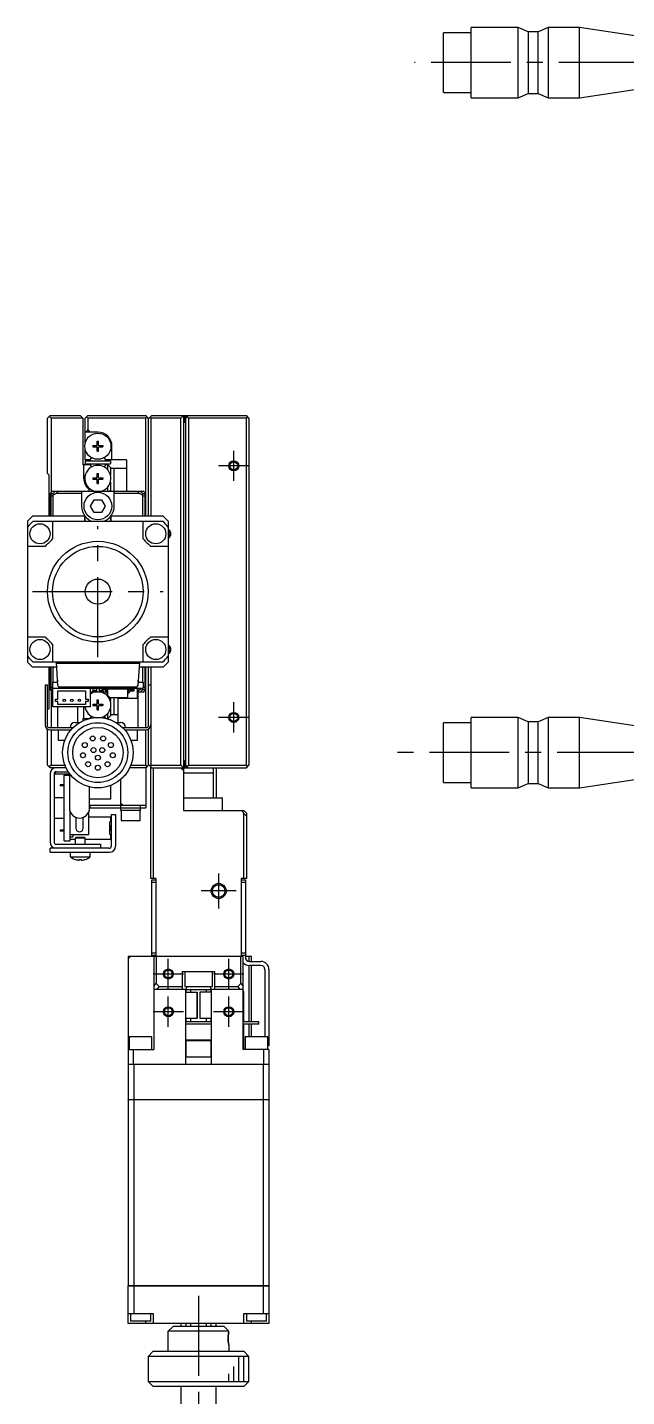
# Model space of a CAD drawing. Extents: x 0 to 726, y -8 to 415.
# Drawn here: x 0 to 119.1, y 135.5 to 407.6 of the extents above; entities that cross this region are included whole.
import ezdxf

# ---------------------------------------------------------------- set-up
doc = ezdxf.new("R2010")
doc.units = 0
doc.header["$LTSCALE"] = 0.5
doc.linetypes.add('CENTER', pattern=[50.8, 31.75, -6.35, 6.35, -6.35])
for name, color, linetype in [('MSM_CENTER', 1, 'CENTER'), ('MSM_CONTINUOUS', 7, 'CONTINUOUS'), ('MSM_NARROW', 5, 'CONTINUOUS')]:
    doc.layers.add(name, color=color, linetype=linetype)

msp = doc.modelspace()

# ---------------------------------------------------------------- linework, layer by layer
at = {"layer": 'MSM_CENTER'}
for p, q in [((146.88, 400.64), (76.88, 400.64)), ((41, 317.49), (41, 323.49)), ((44, 320.49), (38, 320.49)), ((14, 282.49), (14, 308.49)), ((1, 295.49), (27, 295.49)), ((41, 267.49), (41, 273.49)), ((44, 270.49), (38, 270.49)), ((222.75, 263.49), (72.8, 263.49)), ((38, 239.49), (38, 232.49)), ((41.5, 235.99), (34.5, 235.99)), ((28, 216.49), (28, 222.49)), ((40, 216.49), (40, 222.49)), ((31, 219.49), (25, 219.49)), ((43, 219.49), (37, 219.49)), ((28, 208.99), (28, 214.99)), ((40, 208.99), (40, 214.99)), ((31, 211.99), (25, 211.99)), ((43, 211.99), (37, 211.99)), ((34, 155.49), (34, 80.49))]:
    msp.add_line(p, q, dxfattribs=at)
at = {"layer": 'MSM_CONTINUOUS'}
for p, q in [((82.69, 394.69), (82.69, 406.59)), ((88.19, 406.59), (82.69, 406.59)), ((88.19, 393.64), (88.19, 407.64)), ((97.49, 407.64), (88.19, 407.64)), ((97.49, 393.64), (97.49, 407.64)), ((99.49, 406.79), (97.49, 407.64)), ((99.49, 406.79), (99.49, 394.49)), ((101.49, 406.79), (99.49, 406.79)), ((103.49, 407.64), (101.49, 406.79)), ((101.49, 394.49), (101.49, 406.79)), ((103.49, 407.64), (103.49, 393.64)), ((109.69, 407.64), (103.49, 407.64)), ((109.69, 393.64), (109.69, 407.64)), ((125.69, 405.21), (109.69, 407.64)), ((82.69, 394.69), (88.19, 394.69)), ((109.69, 393.64), (125.69, 396.07)), ((88.19, 393.64), (97.49, 393.64)), ((97.49, 393.64), (99.49, 394.49)), ((99.49, 394.49), (101.49, 394.49)), ((101.49, 394.49), (103.49, 393.64)), ((103.49, 393.64), (109.69, 393.64)), ((4.5, 330.49), (4, 329.99)), ((4, 318.99), (4, 329.99)), ((4.35, 330.34), (4.7, 329.99)), ((4.5, 330.49), (10.5, 330.49)), ((4.7, 329.99), (4.7, 315.19)), ((11, 329.99), (4.7, 329.99)), ((11, 329.99), (10.5, 330.49)), ((11, 329.99), (11, 320.69)), ((12, 330.49), (11.5, 329.99)), ((11.5, 325.1), (11.5, 329.99)), ((11.75, 330.24), (12, 329.99)), ((12, 330.49), (23.5, 330.49)), ((12, 329.99), (12, 327.69)), ((23.5, 329.99), (12, 329.99)), ((24, 329.99), (23.5, 330.49)), ((23.5, 329.99), (23.75, 330.24)), ((23.5, 310.49), (23.5, 329.99)), ((24.7, 330.49), (24, 329.79)), ((24, 329.99), (24, 310.49)), ((24.35, 330.14), (24.5, 329.99)), ((24.5, 329.99), (24.5, 310.49)), ((30.5, 329.99), (24.5, 329.99)), ((24.7, 330.49), (43.5, 330.49)), ((30.5, 329.99), (31, 330.49)), ((30.5, 260.99), (30.5, 329.99)), ((31, 330.49), (31, 251.99)), ((31.2, 330.49), (31.2, 329.09)), ((31.4, 330.09), (31.4, 329.39)), ((32, 330.49), (31.5, 329.99)), ((31.5, 260.99), (31.5, 329.99)), ((31.7, 330.39), (31.9, 330.39)), ((31.75, 330.24), (32, 329.99)), ((32, 329.99), (32, 260.99)), ((43.5, 329.99), (32, 329.99)), ((44, 329.99), (43.5, 330.49)), ((43.5, 329.99), (43.75, 330.24)), ((43.5, 260.99), (43.5, 329.99)), ((44, 329.99), (44, 260.99)), ((14, 327.19), (11.5, 327.19)), ((12, 327.69), (11.65, 327.19)), ((12.5, 327.19), (12, 327.69)), ((31.5, 329.09), (31.2, 329.09)), ((13, 324.53), (13, 324.24)), ((13, 324.53), (13.8, 324.53)), ((13, 324.24), (13.8, 324.24)), ((13.53, 324.24), (13.53, 324.53)), ((13.86, 325.39), (14.15, 325.39)), ((13.86, 324.59), (13.86, 325.39)), ((14.15, 324.86), (13.86, 324.86)), ((13.86, 323.39), (13.86, 324.18)), ((13.86, 323.92), (14.15, 323.92)), ((14.15, 324.59), (14.15, 325.39)), ((14.15, 323.39), (14.15, 324.18)), ((14.21, 324.53), (15, 324.53)), ((14.21, 324.24), (15, 324.24)), ((14.47, 324.24), (14.47, 324.53)), ((15, 324.53), (15, 324.24)), ((16.8, 321.69), (16.8, 324.39)), ((11.5, 321.69), (11.5, 323.68)), ((12.45, 321.69), (11.5, 321.69)), ((11.5, 321.49), (11.5, 320.89)), ((11.5, 321.49), (16.5, 321.49)), ((12.45, 321.69), (12.6, 321.95)), ((13.86, 323.39), (14.15, 323.39)), ((15.4, 321.95), (15.55, 321.69)), ((19.7, 321.69), (15.55, 321.69)), ((16.5, 321.49), (16.5, 320.89)), ((19.7, 321.69), (19.7, 315.49)), ((4.35, 318.64), (4, 318.99)), ((4.35, 310.49), (4.35, 318.64)), ((12.45, 320.69), (11, 320.69)), ((11.2, 317.99), (11.2, 320.69)), ((11.5, 320.89), (16.5, 320.89)), ((12.45, 320.69), (12.58, 320.47)), ((13.86, 318.99), (14.15, 318.99)), ((13.86, 318.19), (13.86, 318.99)), ((14.15, 318.46), (13.86, 318.46)), ((14.15, 318.19), (14.15, 318.99)), ((15.55, 320.69), (15.42, 320.47)), ((16, 320.69), (15.55, 320.69)), ((16.5, 320.19), (16, 320.69)), ((16, 319.65), (16, 320.69)), ((16.5, 320.19), (16.5, 318.7)), ((19.7, 319.94), (16.5, 319.94)), ((17.2, 319.94), (17.2, 315.49)), ((12.2, 315.84), (12.2, 315.49)), ((13, 318.13), (13, 317.84)), ((13, 318.13), (13.8, 318.13)), ((13, 317.84), (13.8, 317.84)), ((13.53, 317.84), (13.53, 318.13)), ((13.86, 316.99), (13.86, 317.78)), ((13.86, 317.52), (14.15, 317.52)), ((13.86, 316.99), (14.15, 316.99)), ((14.15, 316.99), (14.15, 317.78)), ((14.21, 318.13), (15, 318.13)), ((14.21, 317.84), (15, 317.84)), ((14.47, 317.84), (14.47, 318.13)), ((15, 318.13), (15, 317.84)), ((16, 315.49), (16, 316.33)), ((16.5, 317.28), (16.5, 315.49)), ((5, 315.49), (4.5, 314.99)), ((4.5, 314.99), (4.5, 310.49)), ((4.7, 314.99), (5.1, 314.99)), ((4.7, 310.49), (4.7, 314.99)), ((5.1, 314.49), (4.7, 314.49)), ((5, 315.49), (23, 315.49)), ((5.1, 314.99), (5.6, 315.49)), ((5.71, 314.99), (5.1, 314.68)), ((5.1, 310.49), (5.1, 314.99)), ((5.5, 315.49), (5.5, 315.39)), ((6.21, 315.49), (5.71, 314.99)), ((10.75, 314.99), (5.71, 314.99)), ((10.75, 315.49), (10.75, 312.49)), ((12.56, 312.49), (13.28, 313.74)), ((13.28, 313.74), (14.72, 313.74)), ((14.72, 313.74), (15.44, 312.49)), ((16.3, 315.49), (16.5, 315.69)), ((17.25, 312.49), (17.25, 315.49)), ((22.29, 314.99), (17.25, 314.99)), ((22.29, 314.99), (21.79, 315.49)), ((22.9, 314.68), (22.29, 314.99)), ((22.4, 315.49), (22.9, 314.99)), ((22.5, 315.49), (22.5, 315.39)), ((22.9, 314.99), (23.3, 314.99)), ((22.9, 314.99), (22.9, 310.49)), ((23.3, 314.49), (22.9, 314.49)), ((23.5, 314.99), (23, 315.49)), ((23.3, 314.99), (23.3, 310.49)), ((1, 310.49), (0, 309.49)), ((11.4, 310.49), (1, 310.49)), ((11.4, 309.49), (11.4, 310.49)), ((11.51, 309.49), (11.51, 310.4)), ((13.28, 311.24), (12.56, 312.49)), ((14.72, 311.24), (13.28, 311.24)), ((15.44, 312.49), (14.72, 311.24)), ((16.49, 310.4), (16.49, 309.49)), ((16.6, 310.49), (16.6, 309.49)), ((27, 310.49), (16.6, 310.49)), ((28, 309.49), (27, 310.49)), ((0, 309.49), (0, 281.49)), ((1.15, 309.49), (26.85, 309.49)), ((5, 309.49), (5, 305.99)), ((23, 305.99), (23, 309.49)), ((28, 309.49), (28, 281.49)), ((3.5, 304.49), (0, 304.49)), ((28, 304.49), (24.5, 304.49)), ((0, 286.49), (3.5, 286.49)), ((24.5, 286.49), (28, 286.49)), ((5, 284.99), (5, 281.49)), ((23, 281.49), (23, 284.99)), ((0, 281.49), (1, 280.49)), ((5.82, 280.49), (1, 280.49)), ((26.85, 281.49), (1.15, 281.49)), ((4.35, 272.34), (4.35, 280.49)), ((4.5, 280.49), (4.5, 275.99)), ((4.7, 275.99), (4.7, 280.49)), ((5.1, 277.49), (5.1, 280.49)), ((6.08, 276.77), (5.75, 281.49)), ((22.23, 281.19), (5.77, 281.19)), ((22.25, 281.49), (21.92, 276.77)), ((27, 280.49), (22.18, 280.49)), ((22.9, 280.49), (22.9, 277.49)), ((23.3, 280.49), (23.3, 275.99)), ((23.5, 268.49), (23.5, 280.49)), ((24, 280.49), (24, 268.69)), ((24.5, 280.49), (24.5, 260.99)), ((27, 280.49), (28, 281.49)), ((6, 277.91), (6, 277.49)), ((22, 277.49), (22, 277.91)), ((3.5, 276.99), (3.5, 268.99)), ((3.5, 276.99), (4, 276.99)), ((4, 268.69), (4, 276.99)), ((4.5, 275.99), (5, 275.49)), ((4.7, 276.49), (5, 276.49)), ((5.07, 275.99), (4.7, 275.99)), ((4.7, 275.79), (4.7, 268.49)), ((5, 277.49), (6.03, 277.49)), ((5, 277.49), (5, 276.29)), ((5, 276.29), (23, 276.29)), ((5, 275.49), (5.07, 275.49)), ((5.07, 272.59), (5.07, 276.29)), ((6.07, 274.14), (6.07, 275.79)), ((6.07, 275.79), (11.57, 275.79)), ((21.62, 276.49), (6.38, 276.49)), ((11.57, 275.79), (11.57, 274.14)), ((12.57, 272.59), (12.57, 276.29)), ((15.59, 275.49), (12.57, 275.49)), ((13, 276.29), (13, 275.49)), ((13.75, 275.86), (13, 275.86)), ((13.75, 275.74), (13, 275.74)), ((13.75, 276.29), (13.75, 275.49)), ((14.25, 276.29), (14.25, 275.49)), ((15, 275.86), (14.25, 275.86)), ((15, 275.74), (14.25, 275.74)), ((14.95, 276.06), (14.95, 276.29)), ((14.95, 276.06), (15.46, 276.06)), ((15, 276.06), (15, 275.49)), ((15.2, 276.06), (15.2, 276.29)), ((15.27, 276.06), (15.27, 276.29)), ((15.5, 276.29), (15.5, 276.29)), ((15.5, 276.05), (15.5, 275.49)), ((15.56, 275.86), (15.5, 275.86)), ((15.56, 275.74), (15.5, 275.74)), ((15.56, 275.96), (15.56, 275.63)), ((15.79, 275.63), (15.79, 275.96)), ((16, 275.86), (15.79, 275.86)), ((16, 275.74), (15.79, 275.74)), ((15.89, 275.53), (16, 275.53)), ((15.89, 275.3), (16, 275.3)), ((16, 274.83), (16, 276.09)), ((16, 274.65), (16, 275.3)), ((16.1, 276.19), (19.8, 276.19)), ((16.69, 276.29), (16.69, 276.19)), ((17.25, 276.29), (17.25, 276.19)), ((18.1, 276.29), (18.1, 276.19)), ((18.22, 276.29), (18.22, 276.19)), ((19.9, 276.09), (19.9, 274.51)), ((20.11, 275.74), (19.9, 275.74)), ((19.9, 275.53), (20.01, 275.53)), ((19.9, 275.3), (20.01, 275.3)), ((20.11, 275.63), (20.11, 275.96)), ((20.22, 276.29), (20.22, 276.21)), ((20.34, 275.96), (20.34, 275.63)), ((21.17, 275.74), (20.34, 275.74)), ((20.44, 276.06), (20.95, 276.06)), ((20.64, 276.29), (20.64, 276.06)), ((20.7, 276.29), (20.7, 276.06)), ((20.95, 276.29), (20.95, 276.06)), ((21.17, 276.29), (21.17, 275.74)), ((21.9, 274.29), (21.9, 276.29)), ((21.9, 275.6), (22.29, 275.99)), ((21.9, 275.99), (22.29, 275.99)), ((23, 275.49), (21.9, 275.49)), ((21.97, 277.49), (23, 277.49)), ((22, 268.49), (22, 275.49)), ((22.29, 275.99), (22.89, 276.29)), ((22.9, 275.99), (22.4, 275.49)), ((22.5, 275.59), (22.5, 275.49)), ((22.9, 276.29), (22.9, 275.99)), ((23.3, 275.99), (22.9, 275.99)), ((23, 277.49), (23, 276.29)), ((23, 276.49), (23.3, 276.49)), ((23, 275.49), (23.5, 275.99)), ((24, 276.99), (24.5, 276.99)), ((4, 271.99), (4.35, 272.34)), ((12.57, 272.59), (5.07, 272.59)), ((5.57, 274.14), (6.07, 274.14)), ((5.57, 273.64), (5.57, 274.14)), ((6.07, 273.64), (5.57, 273.64)), ((6, 272.59), (6, 268.49)), ((6.07, 273.09), (6.07, 273.64)), ((11.57, 273.09), (6.07, 273.09)), ((10, 269.49), (10, 272.59)), ((11.2, 270.29), (11.2, 272.59)), ((11.57, 274.14), (12.07, 274.14)), ((11.57, 273.64), (11.57, 273.09)), ((12.07, 273.64), (11.57, 273.64)), ((12.07, 274.14), (12.07, 273.64)), ((13, 273.13), (13, 272.84)), ((13, 273.13), (13.8, 273.13)), ((13, 272.84), (13.8, 272.84)), ((13.53, 272.84), (13.53, 273.13)), ((13.86, 273.99), (14.15, 273.99)), ((13.86, 273.19), (13.86, 273.99)), ((14.15, 273.46), (13.86, 273.46)), ((13.86, 271.99), (13.86, 272.78)), ((13.86, 272.52), (14.15, 272.52)), ((14.15, 273.19), (14.15, 273.99)), ((14.15, 271.99), (14.15, 272.78)), ((14.21, 273.13), (15, 273.13)), ((14.21, 272.84), (15, 272.84)), ((14.47, 272.84), (14.47, 273.13)), ((15, 273.13), (15, 272.84)), ((16.35, 274.44), (16.03, 274.76)), ((19.8, 274.41), (16.42, 274.41)), ((16.5, 274.41), (16.5, 273.7)), ((16.5, 272.28), (16.5, 270.79)), ((17.2, 274.41), (17.2, 271.04)), ((18, 274.41), (18, 269.49)), ((18.1, 274.41), (18.1, 274.29)), ((18.1, 274.29), (21.9, 274.29)), ((9.5, 269.49), (10.39, 269.49)), ((11, 270.29), (11, 269.81)), ((11, 270.29), (12.34, 270.29)), ((11.5, 270.09), (11.5, 270.03)), ((11.5, 270.09), (11.67, 270.09)), ((12.47, 270.32), (12.58, 270.51)), ((13.86, 271.99), (14.15, 271.99)), ((15.53, 270.32), (15.42, 270.51)), ((15.66, 270.29), (16, 270.29)), ((16, 270.29), (16, 271.33)), ((16, 270.29), (16.5, 270.79)), ((16.33, 270.09), (16.5, 270.09)), ((16.5, 271.04), (18, 271.04)), ((16.5, 270.09), (16.5, 270.03)), ((17.61, 269.49), (18.5, 269.49)), ((82.69, 257.54), (82.69, 269.44)), ((88.19, 269.44), (82.69, 269.44)), ((88.19, 256.49), (88.19, 270.49)), ((97.49, 270.49), (88.19, 270.49)), ((97.49, 256.49), (97.49, 270.49)), ((99.49, 269.64), (97.49, 270.49)), ((99.49, 269.64), (99.49, 257.34)), ((101.49, 269.64), (99.49, 269.64)), ((103.49, 270.49), (101.49, 269.64)), ((101.49, 257.34), (101.49, 269.64)), ((103.49, 270.49), (103.49, 256.49)), ((109.69, 270.49), (103.49, 270.49)), ((109.69, 256.49), (109.69, 270.49)), ((125.69, 268.06), (109.69, 270.49)), ((4, 260.99), (4, 268.12)), ((4.2, 268.49), (9.1, 268.49)), ((4.5, 267.99), (8.64, 267.99)), ((4.7, 267.99), (4.7, 260.99)), ((6.1, 267.99), (6.1, 265.99)), ((8.5, 267.99), (8.5, 267.82)), ((18.9, 268.49), (23.8, 268.49)), ((19.36, 267.99), (23.5, 267.99)), ((19.5, 267.82), (19.5, 267.99)), ((21.9, 265.99), (21.9, 267.99)), ((23.5, 260.99), (23.5, 267.99)), ((24, 268.12), (24, 260.99)), ((6.1, 265.99), (7.46, 265.99)), ((20.54, 265.99), (21.9, 265.99)), ((31.2, 260.49), (31.2, 261.89)), ((31.5, 261.89), (31.2, 261.89)), ((31.4, 261.59), (31.4, 260.89)), ((4, 260.99), (4.5, 260.49)), ((4.7, 260.99), (4.35, 260.64)), ((7.68, 260.49), (4.5, 260.49)), ((4.5, 259.29), (4.5, 245.69)), ((4.7, 260.99), (7.46, 260.99)), ((5.3, 259.29), (5.3, 245.69)), ((5.5, 259.64), (5.5, 259.19)), ((8.35, 259.19), (5.5, 259.19)), ((5.7, 259.69), (8.12, 259.69)), ((7.3, 258.99), (8.35, 258.99)), ((7.3, 245.99), (7.3, 258.99)), ((8.35, 259.36), (8.35, 252.49)), ((23.5, 260.49), (20.32, 260.49)), ((20.54, 260.99), (23.5, 260.99)), ((23.75, 260.74), (23.5, 260.99)), ((24, 260.99), (23.5, 260.49)), ((23.5, 260.49), (23.5, 252.49)), ((24, 261.19), (24.7, 260.49)), ((24.5, 260.99), (24.35, 260.84)), ((24.5, 260.99), (30.5, 260.99)), ((24.5, 238.49), (24.5, 260.69)), ((24.5, 260.49), (43.5, 260.49)), ((25, 260.49), (25, 238.49)), ((31, 260.49), (30.5, 260.99)), ((30.5, 260.49), (31, 259.99)), ((31, 259.49), (37, 259.49)), ((31.5, 260.99), (32, 260.49)), ((31.9, 260.59), (31.7, 260.59)), ((32, 260.99), (31.75, 260.74)), ((32, 260.99), (43.5, 260.99)), ((37, 254.49), (37, 260.49)), ((37.5, 260.49), (37.5, 254.49)), ((43.75, 260.74), (43.5, 260.99)), ((43.5, 260.49), (44, 260.99)), ((109.69, 256.49), (125.69, 258.92)), ((7.3, 257.11), (6.5, 257.11)), ((6.5, 257.11), (6.5, 256.86)), ((7.3, 256.86), (6.5, 256.86)), ((12.35, 252.49), (12.35, 256.69)), ((16.5, 256.95), (16.5, 254.24)), ((18.5, 258.13), (18.5, 251.99)), ((82.69, 257.54), (88.19, 257.54)), ((88.19, 256.49), (97.49, 256.49)), ((97.49, 256.49), (99.49, 257.34)), ((99.49, 257.34), (101.49, 257.34)), ((101.49, 257.34), (103.49, 256.49)), ((103.49, 256.49), (109.69, 256.49)), ((7.3, 254.49), (5.3, 254.49)), ((16.5, 254.24), (12.35, 254.24)), ((19, 252.99), (18.5, 253.49)), ((31, 254.49), (38.75, 254.49)), ((38.75, 251.99), (38.75, 254.49)), ((5.3, 250.49), (7.3, 250.49)), ((8.5, 245.99), (8.5, 251.73)), ((9.6, 250.64), (9.6, 248.49)), ((11.1, 248.49), (11.1, 250.64)), ((12.2, 247.24), (12.2, 251.73)), ((12.2, 250.74), (16.5, 250.74)), ((12.5, 252.49), (12.5, 252.99)), ((23.5, 252.99), (12.5, 252.99)), ((12.5, 252.49), (23.5, 252.49)), ((16.5, 250.74), (16.5, 249.74)), ((16.7, 251.19), (17.5, 251.19)), ((16.7, 244.99), (16.7, 251.19)), ((17.5, 251.19), (17.5, 244.89)), ((22.5, 251.99), (18.5, 251.99)), ((18.6, 251.99), (18.6, 249.99)), ((22.4, 249.99), (22.4, 251.99)), ((22.5, 251.99), (22.5, 252.99)), ((31, 251.99), (43, 251.99)), ((43, 251.38), (42.69, 251.99)), ((43, 251.99), (43.5, 251.49)), ((43, 238.49), (43, 251.38)), ((43.5, 250.88), (43, 251.38)), ((43.5, 251.49), (43.5, 238.49)), ((6.5, 248.11), (6.5, 247.86)), ((7.3, 248.11), (6.5, 248.11)), ((7.3, 247.86), (6.5, 247.86)), ((16.5, 249.74), (16.4, 249.74)), ((16.4, 247.24), (16.4, 249.74)), ((16.4, 248.94), (16.5, 248.94)), ((16.4, 248.56), (16.5, 248.56)), ((16.4, 248.41), (16.5, 248.41)), ((16.4, 248.04), (16.5, 248.04)), ((16.5, 248.04), (16.5, 248.94)), ((18.6, 249.99), (22.4, 249.99)), ((5.7, 245.29), (14.5, 245.29)), ((7.3, 245.99), (8.5, 245.99)), ((8.5, 247.24), (12.2, 247.24)), ((8.5, 246.78), (9.05, 246.78)), ((9.5, 246.24), (8.5, 246.24)), ((9.05, 247.24), (9.05, 246.78)), ((9.7, 246.69), (9.5, 246.49)), ((11.5, 246.49), (9.5, 246.49)), ((9.5, 246.49), (9.5, 245.29)), ((9.7, 246.69), (11.3, 246.69)), ((11.5, 246.49), (11.3, 246.69)), ((11.5, 245.29), (11.5, 246.49)), ((16.5, 246.24), (11.5, 246.24)), ((14.5, 245.29), (14.5, 244.49)), ((16.5, 247.24), (16.4, 247.24)), ((16.5, 247.24), (16.5, 246.24)), ((4.5, 243.69), (4.5, 244.49)), ((16.2, 244.49), (4.5, 244.49)), ((4.5, 243.69), (16.3, 243.69)), ((8.5, 243.69), (8.5, 242.79)), ((8.5, 242.79), (12.5, 242.79)), ((9.55, 242.23), (9.57, 242.23)), ((10.3, 242.23), (10.7, 242.23)), ((10.3, 242.1), (10.3, 242.23)), ((10.7, 242.23), (10.7, 242.1)), ((11.43, 242.23), (11.45, 242.23)), ((12.5, 242.79), (12.5, 243.69)), ((25.5, 238.49), (24.5, 238.49)), ((24.7, 238.19), (25.5, 238.19)), ((24.7, 223.19), (24.7, 238.19)), ((25.5, 237.69), (24.7, 237.69)), ((25.5, 238.49), (25.5, 222.99)), ((42.5, 238.49), (42.5, 222.99)), ((43.5, 238.49), (42.5, 238.49)), ((42.5, 238.19), (43.3, 238.19)), ((43.3, 237.69), (42.5, 237.69)), ((43.3, 238.19), (43.3, 222.79)), ((24.7, 223.69), (25.5, 223.69)), ((25.5, 223.19), (24.7, 223.19)), ((42.5, 223.69), (43.3, 223.69)), ((43.3, 223.19), (42.5, 223.19)), ((20, 222.49), (20.5, 222.99)), ((42.9, 222.99), (20, 222.99)), ((20, 222.99), (20, 194.54)), ((25.1, 222.99), (25.1, 204.49)), ((25.6, 222.99), (25.6, 217.6)), ((42.4, 217.6), (42.4, 222.99)), ((42.9, 204.49), (42.9, 222.99)), ((44.5, 222.99), (43.3, 222.99)), ((44, 222.99), (44, 222)), ((44, 221.19), (44, 209.99)), ((44.1, 221.99), (46.4, 221.99)), ((46.4, 221.19), (44.1, 221.19)), ((44.5, 221.99), (44.5, 222.99)), ((44.5, 209.99), (44.5, 221.19)), ((30.75, 219.99), (37.25, 219.99)), ((30.75, 219.99), (30.75, 216.49)), ((31.25, 219.99), (31.25, 216.99)), ((36.75, 216.99), (36.75, 219.99)), ((37.25, 216.49), (37.25, 219.99)), ((47.2, 220.39), (47.2, 206.99)), ((48, 220.39), (48, 205.19)), ((25.1, 217.1), (25.6, 217.6)), ((25.1, 216.49), (31.51, 216.49)), ((25.6, 217.6), (26.21, 216.99)), ((26.21, 216.99), (25.71, 216.49)), ((26.21, 216.99), (30.75, 216.99)), ((31.25, 216.99), (36.75, 216.99)), ((31.4, 216.49), (31.4, 201.49)), ((31.4, 216.39), (36.6, 216.39)), ((31.5, 215.99), (31.4, 215.99)), ((31.4, 215.89), (33.74, 215.89)), ((31.5, 216.39), (31.5, 215.89)), ((31.72, 216.99), (31.51, 216.49)), ((32.5, 215.89), (32.5, 216.39)), ((33.73, 210.69), (33.73, 215.89)), ((33.74, 210.69), (33.74, 215.89)), ((33.74, 215.89), (33.74, 210.69)), ((33.74, 215.89), (33.74, 210.69)), ((33.74, 215.89), (33.74, 215.89)), ((34.23, 215.89), (34.23, 210.69)), ((36.6, 215.89), (34.23, 215.89)), ((35.5, 216.39), (35.5, 215.89)), ((36.49, 216.49), (36.28, 216.99)), ((36.49, 216.49), (42.9, 216.49)), ((36.5, 215.89), (36.5, 216.39)), ((36.6, 215.99), (36.5, 215.99)), ((36.6, 201.49), (36.6, 216.49)), ((37.25, 216.99), (41.79, 216.99)), ((41.79, 216.99), (42.4, 217.6)), ((42.29, 216.49), (41.79, 216.99)), ((42.4, 217.6), (42.9, 217.1)), ((43, 215.99), (42.9, 215.99)), ((43, 209.99), (43, 215.99)), ((31.4, 210.69), (33.74, 210.69)), ((36.6, 209.99), (31.4, 209.99)), ((31.5, 210.69), (31.5, 209.99)), ((32.5, 209.99), (32.5, 210.69)), ((33.74, 210.69), (33.74, 210.69)), ((34.23, 210.69), (36.6, 210.69)), ((35.5, 210.69), (35.5, 209.99)), ((36.5, 209.99), (36.5, 210.69)), ((46, 209.99), (42.9, 209.99)), ((46, 209.49), (46, 209.99)), ((20.25, 206.99), (20.25, 204.49)), ((24.75, 206.99), (20.25, 206.99)), ((24.75, 204.49), (24.75, 206.99)), ((36.6, 209.49), (31.4, 209.49)), ((46, 209.49), (42.9, 209.49)), ((43, 204.49), (43, 209.49)), ((43.25, 206.99), (43.25, 204.49)), ((47.75, 206.99), (43.25, 206.99)), ((44, 209.49), (44, 206.99)), ((44.5, 206.99), (44.5, 209.49)), ((47.75, 204.49), (47.75, 206.99)), ((20, 204.49), (25.1, 204.49)), ((21, 204.49), (21, 201.49)), ((31.4, 206.39), (36.6, 206.39)), ((36.6, 206.19), (31.4, 206.19)), ((31.5, 206.19), (31.5, 202.99)), ((36.5, 202.99), (36.5, 206.19)), ((48, 204.49), (42.9, 204.49)), ((47, 201.49), (47, 204.49)), ((47.75, 205.69), (48, 205.69)), ((48, 205.19), (47.75, 205.19)), ((48, 204.49), (48, 194.54)), ((48, 201.49), (20, 201.49)), ((21.15, 201.49), (21.15, 194.54)), ((36.6, 202.99), (31.4, 202.99)), ((46.85, 201.49), (46.85, 194.54)), ((20, 194.54), (48, 194.54)), ((20, 194.49), (20, 157.54)), ((48, 194.49), (20, 194.49)), ((20.01, 194.49), (20.01, 194.54)), ((21.15, 194.49), (21.15, 157.54)), ((21.16, 194.49), (21.16, 194.54)), ((46.84, 194.49), (46.84, 194.54)), ((46.85, 194.49), (46.85, 157.54)), ((47.99, 194.49), (47.99, 194.54)), ((48, 194.49), (48, 157.54)), ((20, 157.54), (48, 157.54)), ((20, 149.99), (20, 157.49)), ((48, 157.49), (20, 157.49)), ((20.01, 157.49), (20.01, 157.54)), ((21.15, 157.49), (21.15, 151.99)), ((21.16, 157.49), (21.16, 157.54)), ((46.84, 157.49), (46.84, 157.54)), ((46.85, 157.49), (46.85, 151.99)), ((47.99, 157.49), (47.99, 157.54)), ((48, 157.49), (48, 149.99)), ((20, 151.99), (25, 151.99)), ((48, 149.99), (20, 149.99)), ((20.5, 151.99), (20.5, 150.49)), ((24.5, 150.49), (20.5, 150.49)), ((23.5, 149.99), (23.5, 150.49)), ((24.5, 150.49), (24.5, 151.99)), ((25, 151.99), (25, 149.99)), ((30.5, 149.99), (30.5, 149.49)), ((31.5, 149.99), (31.5, 149.49)), ((32.5, 149.49), (32.5, 149.99)), ((35.5, 149.99), (35.5, 149.49)), ((36.5, 149.49), (36.5, 149.99)), ((37.5, 149.49), (37.5, 149.99)), ((43, 149.99), (43, 151.99)), ((43, 151.99), (48, 151.99)), ((43.5, 151.99), (43.5, 150.49)), ((47.5, 150.49), (43.5, 150.49)), ((44.5, 149.99), (44.5, 150.49)), ((47.5, 150.49), (47.5, 151.99)), ((29, 149.49), (28, 148.49)), ((28, 144.49), (28, 148.49)), ((40, 148.49), (28, 148.49)), ((29, 149.49), (39, 149.49)), ((40, 148.49), (39, 149.49)), ((40, 148.24), (40, 148.24)), ((25, 144.49), (24, 143.49)), ((25, 144.49), (43, 144.49)), ((40, 145.74), (40, 145.74)), ((40, 145.49), (40, 144.49)), ((44, 143.49), (43, 144.49)), ((24, 143.49), (24, 138.49)), ((44, 143.49), (24, 143.49)), ((44, 138.49), (44, 143.49)), ((24, 138.49), (25, 137.49)), ((24, 138.49), (44, 138.49)), ((43, 137.49), (25, 137.49)), ((30.5, 137.49), (30.5, 133.49)), ((37.5, 133.49), (37.5, 137.49)), ((43, 137.49), (44, 138.49))]:
    msp.add_line(p, q, dxfattribs=at)
for centre, radius in [((14, 324.39), 2.6), ((41, 320.49), 0.783), ((14, 312.49), 2.75), ((2.5, 306.99), 2), ((25.5, 306.99), 2), ((14, 295.49), 10), ((14, 295.49), 9), ((14, 295.49), 2.5), ((2.5, 283.99), 2), ((25.5, 283.99), 2), ((7.32, 273.89), 0.25), ((8.82, 273.89), 0.25), ((10.32, 273.89), 0.25), ((14, 263.49), 7), ((14, 263.49), 5.95), ((41, 270.49), 0.783), ((14, 263.49), 5), ((12.97, 266.31), 0.5), ((15.03, 266.31), 0.5), ((11.4, 264.99), 0.5), ((13.13, 263.99), 0.5), ((14.87, 263.99), 0.5), ((16.6, 264.99), 0.5), ((11.05, 262.97), 0.5), ((12.07, 261.19), 0.5), ((14, 262.49), 0.5), ((15.93, 261.19), 0.5), ((16.95, 262.97), 0.5), ((14, 260.49), 0.5), ((38, 235.99), 1.23), ((28, 219.49), 0.783), ((40, 219.49), 0.783), ((28, 211.99), 0.783), ((40, 211.99), 0.783)]:
    msp.add_circle(centre, radius, dxfattribs=at)
for centre, radius, start, end in [((31.7, 330.09), 0.3, 90, 180), ((31.7, 329.39), 0.3, 180, 228.1897), ((14, 324.39), 2.8, 0, 90), ((13.8, 324.59), 0.06, 270, 0), ((13.8, 324.18), 0.06, 0, 90), ((14.21, 324.59), 0.06, 180, 270), ((14.21, 324.18), 0.06, 90, 180), ((14, 321.19), 1.59, 143.8028, 169.1069), ((14.12, 321.07), 1.75, 142.994, 150), ((13.89, 321.07), 1.75, 30, 37.006), ((14, 321.19), 1.59, 10.8931, 36.1972), ((14, 317.99), 2.6, 285.9424, 254.0576), ((14, 321.19), 1.59, 190.8931, 216.1972), ((14.12, 321.3), 1.75, 208.6217, 217.006), ((14, 321.19), 1.59, 323.8028, 349.1069), ((13.89, 321.3), 1.75, 322.994, 331.3783), ((14, 317.99), 2.8, 180, 229.9948), ((13.8, 318.19), 0.06, 270, 0), ((13.8, 317.78), 0.06, 0, 90), ((14.21, 318.19), 0.06, 180, 270), ((14.21, 317.78), 0.06, 90, 180), ((14, 312.49), 3.25, 180, 220.0046), ((14, 312.49), 3.25, 220.0056, 247.3864), ((14, 312.49), 3.25, 292.6045, 0), ((14, 295.49), 19, 132.5369, 137.4631), ((14, 295.49), 19, 42.5369, 47.4631), ((27.5, 306.99), 0.783, 309.6549, 50.3451), ((-9.16, 318.65), 19, 311.7998, 318.2002), ((37.16, 318.65), 19, 221.7998, 228.2002), ((-9.16, 272.33), 19, 41.7998, 48.2002), ((37.16, 272.33), 19, 131.7998, 138.2002), ((27.5, 283.99), 0.783, 309.6549, 50.3451), ((14, 295.49), 19, 222.5369, 227.4631), ((14, 295.49), 19, 312.5369, 317.4631), ((6.38, 276.79), 0.3, 184, 270), ((14, 272.99), 2.6, 105.9424, 123.2353), ((14, 272.99), 2.6, 283.624, 74.0576), ((15.46, 275.96), 0.33, 0, 90), ((15.46, 275.96), 0.1, 0, 90), ((15.89, 275.63), 0.33, 180, 270), ((15.89, 275.63), 0.1, 180, 270), ((16.1, 276.09), 0.1, 90, 180), ((19.8, 276.09), 0.1, 0, 90), ((20.01, 275.63), 0.1, 270, 0), ((20.01, 275.63), 0.33, 270, 0), ((20.44, 275.96), 0.33, 90, 180), ((20.44, 275.96), 0.1, 90, 180), ((21.62, 276.79), 0.3, 270, 356), ((14, 272.99), 2.6, 188.8499, 256.376), ((13.8, 273.19), 0.06, 270, 0), ((13.8, 272.78), 0.06, 0, 90), ((14.21, 273.19), 0.06, 180, 270), ((14.21, 272.78), 0.06, 90, 180), ((16.1, 274.83), 0.1, 180, 225), ((16.42, 274.51), 0.1, 225, 270), ((19.8, 274.51), 0.1, 270, 0), ((9.5, 268.49), 1, 90, 180), ((14, 269.79), 1.59, 143.8028, 160.1566), ((14.12, 269.67), 1.75, 142.994, 151.3783), ((13.89, 269.67), 1.75, 28.6217, 37.006), ((14, 269.79), 1.59, 19.8433, 36.1972), ((18.5, 268.49), 1, 0, 90), ((4.5, 268.99), 1, 180, 270), ((4.2, 268.69), 0.2, 180, 270), ((23.5, 268.99), 1, 270, 0), ((23.8, 268.69), 0.2, 270, 0), ((31.7, 261.59), 0.3, 131.8103, 180), ((5.7, 259.29), 1.2, 90, 180), ((5.7, 259.29), 0.4, 90, 180), ((9.5, 259.49), 1, 208.9988, 234.2683), ((18.5, 259.49), 1, 305.7317, 331.0012), ((31.7, 260.89), 0.3, 180, 270), ((10.35, 252.49), 2, 180, 0), ((10.35, 248.49), 0.75, 180, 0), ((5.7, 245.69), 1.2, 180, 270), ((5.7, 245.69), 0.4, 180, 270), ((16.2, 244.99), 0.5, 270, 0), ((10.5, 245.29), 3.2, 231.3178, 252.73), ((10.5, 245.29), 3.19, 253.0947, 266.4097), ((10.5, 245.29), 3.19, 273.5903, 286.9053), ((10.5, 245.29), 3.2, 287.27, 308.6822), ((16.3, 244.89), 1.2, 270, 0), ((44.1, 222.79), 1.6, 221.4097, 270), ((44.1, 222.79), 0.8, 180, 270), ((46.4, 220.39), 1.6, 0, 90), ((46.4, 220.39), 0.8, 0, 90), ((45.87, 146.99), 6, 167.9764, 192.0236)]:
    msp.add_arc(centre, radius, start, end, dxfattribs=at)
at = {"layer": 'MSM_NARROW'}
for p, q in [((39.94, 148.25), (40, 148.49)), ((42, 138.49), (42, 143.49)), ((43, 138.49), (43, 143.49)), ((40, 138.49), (40, 139.99)), ((41, 138.49), (41, 141.49))]:
    msp.add_line(p, q, dxfattribs=at)
for centre, radius in [((41, 320.49), 1), ((41, 270.49), 1), ((38, 235.99), 1.5), ((28, 219.49), 1), ((40, 219.49), 1), ((28, 211.99), 1), ((40, 211.99), 1)]:
    msp.add_circle(centre, radius, dxfattribs=at)
for centre, radius, start, end in [((27.5, 306.99), 1, 299.9999, 60.0001), ((27.5, 283.99), 1, 299.9999, 60.0001), ((45.79, 146.99), 5.98, 167.7902, 194.4982)]:
    msp.add_arc(centre, radius, start, end, dxfattribs=at)

doc.saveas('drawing.dxf')
